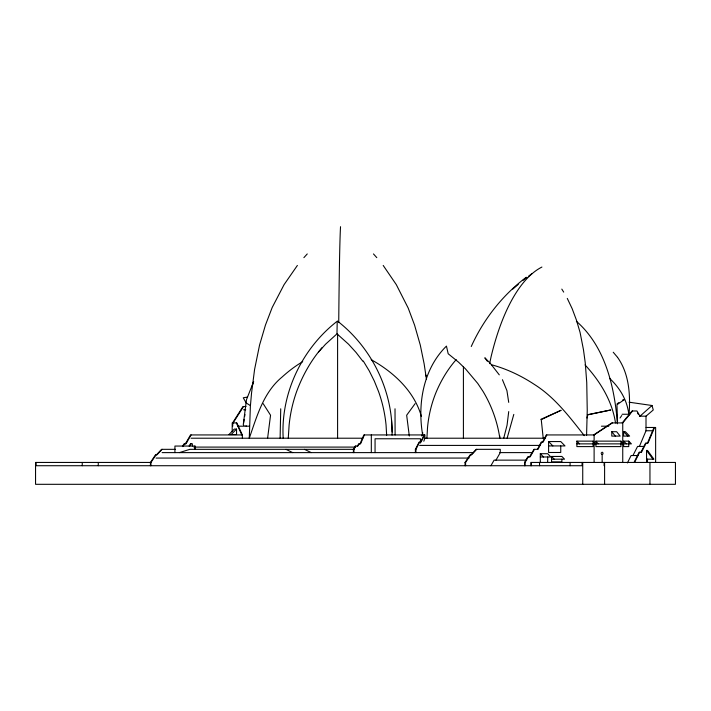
<?xml version="1.0" encoding="UTF-8"?>
<svg xmlns="http://www.w3.org/2000/svg" width="711" height="711" viewBox="0 0 711 711"><rect width="100%" height="100%" fill="white"/><g stroke="black" fill="none" stroke-linecap="round" stroke-linejoin="round"><path stroke-width="1.07" d="M280.116 438.216L280.729 408.789M392.063 435.105C393.085 391.299 372.057 347.999 337.521 321.123M586.566 435.425L587.242 410.531L586.744 382.545L585.251 362.85L583.455 349.661L580.069 332.419L576.408 320.021L572.151 308.654L567.28 298.407M629.048 414.584C630.497 395.058 629.271 373.888 617.583 357.384M508.721 411.589L507.05 425.222L503.726 438.216M267.603 438.216L270.553 415.233L263.168 403.652M601.053 453.245L602.155 452.152L603.257 453.245M243.544 423.401L244.175 419.419M244.646 416.424L244.984 414.522M489.63 363.65L491.114 356.638A190.077 76.761 90 0 1 541.915 267.052M586.993 418.032L587.766 414.842L610.838 409.971L587.402 414.735M507.13 438.216L513.804 414.406M421.854 436.012L422.823 432.83M253.036 383.131L252.227 385.691M423.809 441.247L424.849 438.216L424.849 434.936L363.836 434.936L360.042 443.815M639.429 446.419L646.006 430.75L646.006 416.175L653.267 409.971L652.031 405.51L629.039 402.186M647.445 443.14L654.013 427.471M654.547 427.471L647.979 443.14L645.588 443.14L640.958 452.249M364.37 434.936L360.575 443.815L358.735 443.815L357.34 446.055M253.676 381.585L246.468 399.724L243.278 424.565L243.873 425.534M471.251 346.515C483.516 319.363 502.428 295.243 526.229 277.272M627.413 462.941L631.092 455.529L638.096 455.529M634.043 462.443L639.1 452.249L641.491 452.249L646.121 443.14M634.576 462.443L639.633 452.249M632.941 455.529L637.58 446.419L644.593 446.419M415.393 452.614L415.393 449.334L419.099 442.135L421.028 442.135L424.734 434.936M415.926 452.614L415.926 449.334L419.632 442.135M420.494 442.135L424.2 434.936M537.48 449.334L541.187 442.135L543.106 442.135L546.821 434.936M541.72 442.135L538.014 449.334L533.934 449.334L529.615 456.862M542.573 442.135L546.288 434.936L594.112 434.936L612.349 422.912M355.793 446.055L353.936 449.334L353.936 452.614M191.072 434.936L185.971 443.815L184.042 443.815L182.425 446.57M490.91 465.723L494.109 460.141L526.673 460.141M495.967 460.141L500.277 452.614L500.277 449.334L476.174 449.334L471.073 454.8M524.558 465.723L524.558 462.443L527.758 456.862L530.148 456.862L534.468 449.334M525.091 465.723L525.091 462.443L528.3 456.862M182.958 446.57L184.584 443.815M189.144 446.055L190.459 443.815L192.379 443.815L192.379 446.001M189.677 446.055L190.992 443.815M359.268 443.815L357.882 446.055L355.26 446.055L353.403 449.334L353.403 452.614M232.577 422.912L243.011 406.514L246.015 406.514M233.11 422.912L243.544 406.514M156.073 454.8L150.972 462.443L150.972 465.723M465.047 465.723L465.047 462.443L470.149 454.8L471.606 454.8L476.708 449.334M465.581 465.723L465.581 462.443L470.682 454.8M620.019 418.032L621.761 415.535M297.385 265.443L284.08 284.64L272.206 307.463L265.443 325.096L259.559 345.075L254.591 369.409L251.552 393.059L250.37 406.31L249.277 438.216C256.955 416.246 263.417 392.401 282.143 376.99C288.479 371.231 295.314 366.005 302.708 361.677M415.108 403.652L406.665 415.233L409.314 436.03M622.232 422.912L632.026 410.976L636.958 410.976L639.98 416.175L652.031 405.51M622.747 462.434L622.747 422.912L632.559 410.976M322.012 347.67C310.894 360.593 302.468 375.71 296.585 391.681A140.049 140.04 -90 0 0 289.128 424.947L288.266 438.216M318.644 351.918L325.576 344.204L336.996 333.841L348.55 344.204L356.06 352.452L362.832 361.224M303.881 257.649L307.259 253.934M456.231 359.579C447.797 369.16 441.175 380.252 436.216 391.983A113.582 103.913 90 0 0 427.533 427.48L426.893 438.216M156.464 454.8L161.566 449.334L175.457 449.334M162.099 449.334L156.998 454.8L155.531 454.8L150.439 462.443L150.439 465.723M186.709 442.5L185.375 443.868L190.539 434.936L242.362 434.936L242.362 438.216M231.164 434.537L236.55 429.08L234.319 429.08L228.924 434.537L236.55 434.537L236.55 429.08M512.791 289.101L518.248 284.391M523.029 280.356L527.064 277.308M528.682 276.081L531.908 273.637M617.086 403.821L618.881 402.568M593.676 434.936L611.904 422.912L622.765 422.912M540.822 419.374L561.157 410.247L541.249 419.614L543.213 438.216M179.421 452.614L189.828 449.334L354.158 449.334M622.472 400.062L624.134 399.751L616.952 404.746L617.53 421.321M247.544 397.04L243.26 397.796L246.424 403.359M243.544 409.794L245.739 409.794M622.089 414.255L629.813 414.255M639.438 416.175L646.006 416.175M237.51 426.191L249.401 426.191M601.426 426.191L608.758 426.191M646.086 427.471L655.631 427.471L655.631 462.443M646.006 430.75L653.009 430.75M611.78 431.719L616.65 431.719L620.17 436.092L611.78 436.092L611.78 431.719L615.291 436.092M623.627 431.719L625.369 431.719L629.644 436.092L623.627 436.092L623.627 431.719L627.902 436.092M191.072 438.216L362.806 438.216M424.734 438.216L545.177 438.216M593.09 441.131L593.09 446.597L576.879 446.597L576.879 441.131L593.09 441.131L595.756 443.868L576.879 443.868M620.952 441.131L620.952 446.597L595.925 446.597L595.925 441.131L620.952 441.131L623.147 443.868L595.925 443.868M628.737 441.131L628.737 446.597L623.627 446.597L623.627 441.131L628.737 441.131L631.412 443.868L623.627 443.868M560.748 445.93L560.748 452.489L548.599 452.489L548.599 441.558L560.748 441.558L565.014 445.93L548.599 445.93M419.632 445.415L540.369 445.415M193.916 447.095L355.607 447.095M415.393 449.334L415.926 449.334M646.557 462.443L646.557 450.427L647.49 450.427L653.898 459.164L646.557 459.164M162.099 452.614L473.384 452.614M499.744 452.614L531.952 452.614M540.307 462.443L540.307 453.707L547.674 453.707L550.874 456.986L540.307 456.986M601.604 454.196L602.697 454.196M601.604 454.436L602.697 454.436M561.877 459.182L561.877 461.91L551.558 461.91L551.558 456.444L561.877 456.444L564.543 459.182L551.558 459.182M156.073 458.071L469.038 458.071M151.505 462.443L35.55 462.443L35.55 484.307L675.45 484.307L675.45 462.443L530.815 462.443L530.815 465.723M465.047 462.443L465.581 462.443M524.558 462.443L525.091 462.443M491.399 364.725C506.756 368.867 521.287 375.79 534.548 384.544C554.962 397.422 569.582 416.993 584.335 435.647M304.512 449.334L311.205 452.614M285.973 449.334L292.665 452.614M371.186 359.659C393.618 372.164 414.273 391.121 421.436 416.566M246.726 403.315L250.263 405.501M576.372 321.265C603.337 344.826 613.202 381.487 616.748 415.864L617.361 423.809M609.594 378.368C620.125 388.188 627.457 400.657 628.915 415.215M623.627 441.131L626.302 443.868M576.879 441.131L579.554 443.868M548.599 441.558L552.865 445.93M551.558 456.444L554.233 459.182M540.307 453.707L543.506 456.986M585.082 364.939C599.995 381.14 612.189 400.862 615.504 422.938M373.471 253.934L376.803 257.649M617.406 357.162L613.238 352.238M595.925 441.131L598.12 443.868M646.557 450.427L652.974 459.164M499.282 374.857L490.288 363.312L484.822 357.793L487.364 361.25M383.202 265.443L396.303 284.64L408.221 308.13L414.566 325.096L420.29 345.075L424.129 363.792L426.413 378.981M561.806 289.101L563.69 292.105M246.006 425.676L246.415 426.342M363.285 361.019L369.222 370.84L374.333 381.087L378.599 391.681A140.049 140.04 -90 0 1 386.055 424.947L386.651 435.363M637.429 412.709L638.434 414.442M502.437 379.71L506.925 390.632L508.721 402.373M242.344 434.936L236.879 422.912L232.195 422.912L232.195 431.693M236.336 422.912L241.802 434.936M425.667 374.91L426.44 376.794M499.575 436.616C497.025 420.628 491.328 405.208 483 391.334L477.721 383.398L465.438 368.822L458.515 362.148L448.188 353.758L446.446 346.097C423.089 369.089 417.25 404.337 422.769 435.576M392.179 431.986L391.494 419.712M499.735 435.905L499.931 438.216M283.191 438.216C280.561 393.387 301.899 348.666 337.218 321.23L336.987 333.477M395.014 408.789L395.103 434.945M649.952 462.443L649.952 484.307M647.49 459.164L647.49 462.443M604.599 462.443L604.599 484.307M604.092 462.443L604.092 465.723M602.155 454.338L602.155 462.648M594.112 434.936L594.112 462.426M582.736 462.443L582.736 484.307M582.06 462.443L582.06 465.723L36.083 465.723L36.083 462.443M570.089 462.443L570.089 465.723M547.674 456.986L547.674 462.443M539.542 462.443L539.542 465.723M531.464 462.443L531.464 465.723M463.412 366.458L463.412 438.216M420.459 443.024L420.459 438.767L375.061 438.767L375.061 452.614M371.32 434.936L371.32 452.614M337.592 334.019L337.592 438.216M232.746 422.912L232.746 426.191M195.036 449.334L195.036 446.055L174.924 446.055L174.924 452.614M194.921 446.055L194.921 449.334M98.269 462.443L98.269 465.723M82.245 462.443L82.245 465.723M338.738 322.181A234.906 2.906 90 0 1 340.533 226.693"/></g></svg>
